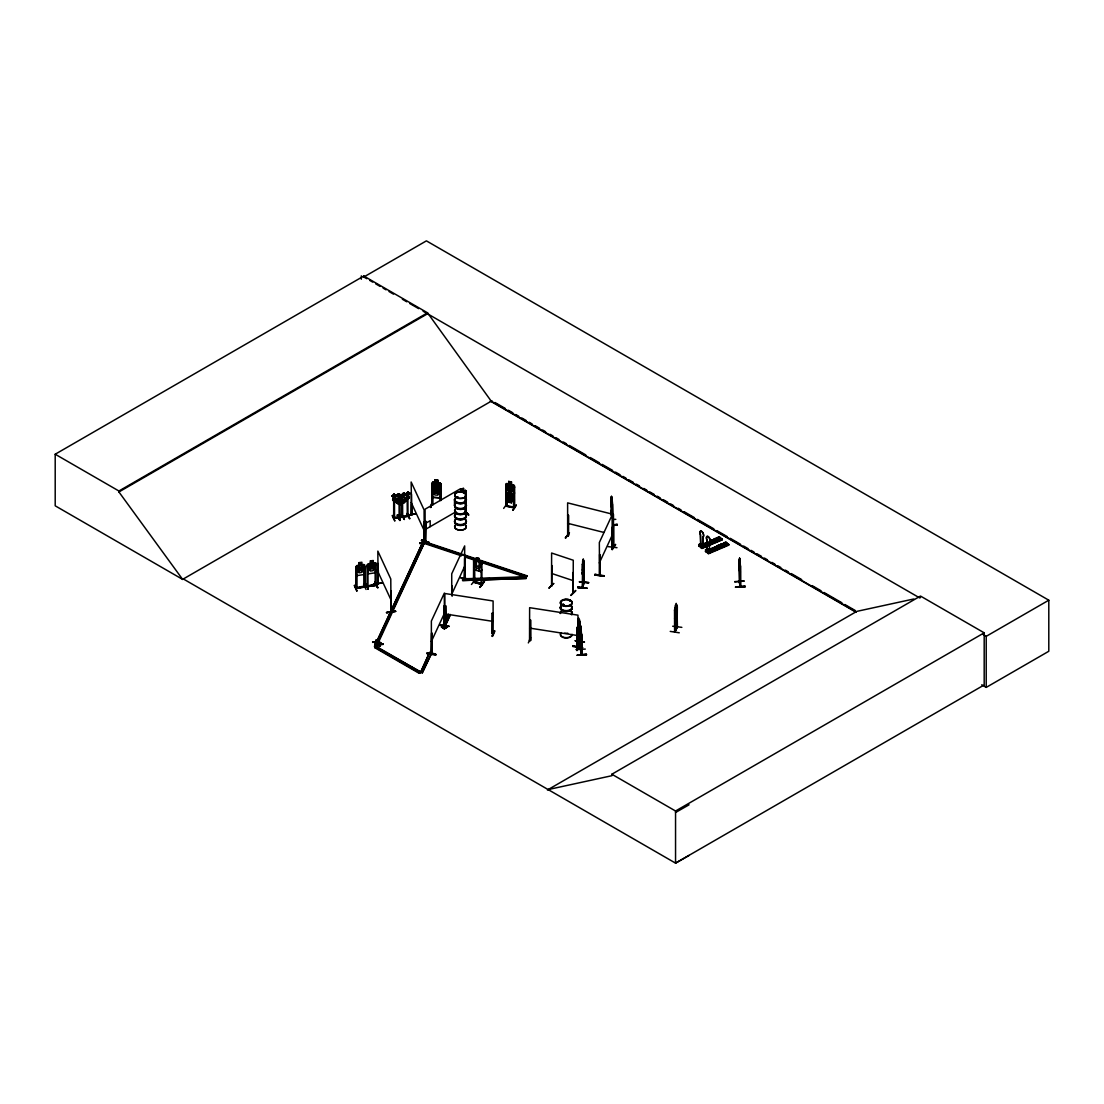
<?xml version="1.0" encoding="UTF-8"?>
<svg xmlns="http://www.w3.org/2000/svg" width="1104" height="1104" viewBox="0 0 1104 1104"><rect width="100%" height="100%" fill="white"/><g stroke="black" fill="none" stroke-linecap="round" stroke-linejoin="round"><path stroke-width="1.5" d="M580.621 637.477L580.511 627.362L581.408 637.753L581.09 633.779C580.621 641.659 580.773 619.841 581.077 632.633L581.284 631.281L581.587 654.879L580.925 648.89M581.394 653.706L581.987 654.106L580.607 649.621M739.777 582.056L739.542 560.929L739.846 564.682C740.315 557.368 740.191 578.703 739.846 565.828L739.652 567.29L739.266 561.232L739.721 582.056M740.218 586.459L740.563 585.824M740.577 565.993L740.687 586.955L740.701 586.127M444.236 626.078C442.607 614.721 449.673 631.171 443.008 627.596L444.36 622.049M711.362 541.622L712.811 541.001M713.419 541.65L712.811 540.794M702.613 546.452L703 536.903A3.133 1.518 67 0 0 703 533.301A3.133 1.518 67 0 0 700.378 531.245A3.133 1.518 67 0 0 700.378 534.847L700.764 544.99L702.613 546.452L703.151 536.834A3.133 1.518 67 0 0 703.151 533.232A3.133 1.518 67 0 0 700.543 531.176A3.133 1.518 67 0 0 700.543 534.778L700.667 545.114M709.306 551.641L709.693 542.092A3.133 1.518 67 0 0 709.693 538.476A3.133 1.518 67 0 0 707.071 536.42A3.133 1.518 67 0 0 707.071 540.035L706.808 550.385M582.36 564.282L582.36 574.439L583.864 567.304M582.457 569.581L582.719 570.713L583.34 558.9L582.815 561.632M582.953 560.804L583.133 559.742M580.483 650.049L580.759 626.051L580.939 627.61M584.223 582.526L582.65 587.783L583.216 562.378L582.719 568.712M581.587 639.658L581.366 641.631L581.477 639.658M740.122 573.542L740.246 571.706M740.342 571.693L740.135 573.666L739.294 569.485M577.723 587.59L587.052 588.17L577.82 586.9L577.723 587.604L587.052 588.239L577.792 587.328M739.694 559.659L739.818 560.846M579.338 629.597L579.476 626.548L577.985 632.261L579.214 629.542M674.779 618.82C674.282 618.088 675.068 617.771 676.904 611.768M676.752 614.818L677 611.782M444.871 625.402L444.319 605.544L444.112 625.692M464.439 578.524L465.06 578.013L464.439 578.413M599.555 574.894L599.334 542.533L612.278 514.63M612.458 547.198L613.672 547.087L613.589 526.677L612.817 526.484L611.989 547.957L613.548 547.294M612.265 511.87C612.071 514.768 610.319 483.98 612.361 501.892M529.713 619.91L530.527 620.034L530.541 640.651L529.534 640.499L529.63 607.683L577.958 615.163L578.054 648.007C575.75 643.715 582.705 637.381 577.82 645.771M577.185 646.102L579.973 641.01L579.973 641.866L577.558 646.958L577.53 635.007M577.778 646.502L577.751 634.524M579.296 642.224L579.904 621.373M676.766 626.741L676.973 605.13M426.834 653.554C432.368 651.305 444.677 657.529 426.848 653.471M603.998 575.708C576.04 571.389 622.987 578.938 594.808 574.977M603.985 576.053L594.794 575.046M572.797 646.171C585.175 647.386 587.08 649.014 572.81 645.826M581.739 647.924L572.7 646.461M670.225 631.391L679.277 632.799M700.557 545.128L700.433 544.99M701.026 544.603L701.689 544.7M701.675 544.645L701.164 544.824M707.581 550.027L706.891 549.861L710.162 551.959M708.244 549.889L708.037 549.323M443.67 627.914L444.112 622.214L442.718 627.127M709.154 551.696L706.753 549.764M577.916 628.217L577.765 624.077M740.701 586.873L739.252 581.601L740.246 586.127M582.705 563.15L582.705 560.639L582.277 587.756L583.892 582.429M740.066 568.808L739.887 569.94L739.363 565.4M676.973 626.975L674.613 632.137L674.53 610.139L676.642 604.675L676.172 605.999C675.662 599.32 677.69 613.093 675.331 615.135L674.93 613.976M443.698 624.864L444.222 622.076M443.008 627.596L444.65 622.201L445.892 627.445M612.182 507.136L611.933 508.268L611.216 503.741M707.678 549.475L707.333 552.248L707.526 549.82M431.705 488.065L432.685 487.181L439.792 487.706L440.869 488.672M434.755 487.388L434.769 484.822L437.819 485.056M437.819 487.568L439.254 488.589L439.254 493.281L437.722 495.172L434.879 494.965L433.348 492.839L433.348 488.147L434.879 487.43M439.792 487.706L440.758 488.768M440.869 495.489L439.82 497.904L432.644 497.366L431.719 494.744L432.727 497.297L439.751 497.752M392.072 496.151L394.169 497.6L393.838 499.187L397.771 501.892L400.504 502.003L402.463 500.043L401.828 497.835L397.909 495.13L396.157 495.696L394.031 494.178M456.559 496.841L458.243 497.186M457.539 497.159L456.89 496.897M457.097 496.786L457.774 497.297M464.163 492.908L463.418 493.198M562.336 604.606L564.034 604.964L562.764 604.343M563.012 604.261L563.15 605.227M563.689 604.909L563.302 604.261L564.034 604.688M569.816 601.225L569.457 600.728M675.4 605.061L674.93 632.192L675.165 611.243M553.78 583.492L549.157 587.839M434.893 479.923L434.879 482.489L433.361 483.207L433.361 487.899L434.879 490.038L437.722 490.259L439.254 488.382L439.254 483.69L437.722 482.724L437.846 480.074L434.797 479.826L434.783 482.407L432.699 482.241L439.806 482.807L440.896 483.731L440.827 500.388M432.533 484.587L431.692 484.518L432.533 484.587L432.671 504.832L431.678 504.721M440.869 490.535L439.834 492.95L432.671 492.37L431.747 489.734L432.754 492.287M430.45 507.481L432.271 501.727L430.946 507.095M430.836 507.454L432.202 501.768M437.833 480.143L437.722 482.724L439.82 482.752M432.561 504.307L431.692 504.197L432.63 504.487M432.575 504.818L431.692 504.942L432.492 504.79M439.999 485.001L440.827 485.07L439.999 485.001L439.944 500.498M440.896 483.731L439.778 482.834M439.834 492.95L432.685 492.315M577.958 629.321L578.413 625.858C579.614 631.902 579.103 613.369 578.427 624.698L578.013 623.318M701.661 544.258C700.985 543.223 700.419 550.151 701.054 543.623L698.984 544.507L699.301 546.439L719.656 537.62C712.273 535.688 725.673 544.093 717.352 537.772M708.161 549.93L707.278 550.247L706.919 540.104A3.133 1.518 67 0 1 706.919 536.489A3.133 1.518 67 0 1 709.541 538.545A3.133 1.518 67 0 1 709.541 542.161M421.424 540.408C427.662 540.946 433.665 548.315 421.424 540.408L428.104 544.189M421.769 539.801L428.449 543.596M421.728 540.173L428.462 544.024M582.374 564.351L583.699 560.225M582.76 566.835L582.843 587.314M584.044 562.571L583.712 583.022L584.085 582.291M579.434 581.974L588.763 582.595L579.517 581.642M582.291 587.701L583.795 582.47M582.291 586.955L584.03 582.512M378.41 583.906L377.775 583.188L378.451 583.671M390.995 611.381L390.788 579.02L377.844 551.117L378.092 584.485L378.382 570.52M411.682 504.68C413.213 510.269 410.564 516.092 411.709 514.464M411.116 514.795L411.709 515.251M461.458 555.174L424.253 542.768L424.309 541.512M580.511 627.362L580.607 650.159M739.363 582.139L739.39 559.397L740.356 565.013L740.356 586.969L739.639 558.086L739.721 561.067M706.67 550.234L707.25 550.372M363.851 574.591L364.844 571.886L363.851 574.591L356.84 575.612L355.943 573.321M376.064 570.133L375.167 572.838L368.17 573.859L367.246 564.765L370.24 563.468M375.167 572.838L376.188 570.188M371.62 566.214L374.187 563.689L372.31 566.863L374.27 569.54L371.703 567.497L369.136 570.34L371.082 567.042L369.219 564.461L371.703 566.035M466.261 512.159L465.543 513.098M465.433 513.098L466.274 512.849L465.281 512.932L465.281 492.508L466.192 492.453L465.433 492.674M407.942 515.347L393.59 517.583L394.68 517.845M393.673 497.918L394.583 497.973L393.673 497.918L393.673 518.535L408.121 516.258L393.59 518.328L401.621 516.548M407.031 516.244L408.011 515.554M375.388 643.991L376.078 641.893L378.893 641.534L376.078 642.321L376.174 639.961L375.388 643.991L375.401 641.948L372.628 641.962L375.401 642.376M379.693 646.047L380.369 644.377L383.198 644.018L380.369 644.805L379.693 646.475L379.169 645.73L379.693 646.475M376.174 639.961L375.498 642.017L372.628 642.39M380.48 642.445L379.804 644.501L376.933 644.874L379.707 644.86L380.48 642.445L380.466 644.46L383.198 644.446M356.702 588.156L355.695 588.308L356.606 587.645M363.92 586.265C361.56 588.639 373.925 583.837 355.778 587.742M367.108 566.117L368.018 566.173L367.108 566.117L367.094 586.735L367.025 585.782L367.991 585.879M376.16 584.596L375.36 584.747C377.816 586.624 364.596 585.658 367.991 586.624L367.922 565.993M464.398 491.708L463.57 491.722M379.169 646.157L379.707 644.432L376.933 644.446L379.804 644.074M380.369 644.805L381.004 642.749M436.384 485.939L433.775 483.152L435.68 486.174L433.693 489.017L434.686 489.072L436.246 486.767L438.964 489.445L436.949 486.298L438.881 483.566L436.246 485.346M439.765 492.853L440.786 490.452M505.756 491.459L506.75 489.155L513.567 490.562L514.464 493.24M551.558 585.838L551.614 553.021L573.266 560.239L573.155 593.248L572.7 592.572M451.936 585.741L452.047 596.105M464.439 579.269L464.674 558.32L464.853 579.214M464.439 578.731L464.991 558.362M431.595 632.978L431.291 653.885L431.968 652.768L422.28 672.874L377.761 647.924M444.871 605.723L445.685 605.848L446.044 626.962M445.685 605.848L445.699 626.479L444.595 622.118L444.884 624.809M442.883 625.692L439.972 625.25L443.021 625.582M431.692 633.489L431.664 653.968L431.899 633.02M431.733 653.913L431.719 653.223M446.126 626.189L449.162 626.299L439.972 625.25M492.287 613.258L493.184 613.203L492.287 613.258L492.287 633.682L493.102 633.806L493.102 600.976L444.788 593.497L444.788 625.595M492.191 633.144L493.212 632.84L493.281 633.641L492.191 633.668L492.37 613.079M492.481 632.744L493.281 632.896M494.426 630.688L492.053 636.359L494.495 630.729M492.563 636.415L494.896 631.129M530.527 620.034L530.624 640.472L529.658 640.306M530.679 637.712L528.333 642.914M529.713 640.555C528.568 639.23 532.1 640.099 529.658 639.561M599.555 554.47L599.624 575.474L599.858 554.512M612.044 547.998L612.278 527.036L612.499 547.943M577.13 627.445L578.041 627.389L577.13 627.445L577.213 647.938L577.958 647.993M576.909 650.532C580.594 638.526 580.193 649.069 576.909 650.118M579.407 645.26L577.033 650.504L579.283 644.874M392.306 515.775L394.873 521.06L392.389 515.402M397.288 515.057C399.096 512.974 402.505 528.374 397.288 515.071L399.786 520.26M397.716 514.947L400.214 520.122M354.453 585.41L356.951 591.013L354.522 585.355M356.868 590.957L354.398 585.755M365.783 583.657L368.267 589.26L365.838 583.602M374.532 646.157L376.298 647.068L374.532 646.157L423.094 541.54L424.847 541.816L376.298 647.068L375.001 647.813L424.847 541.816M374.532 646.806L423.094 541.54M451.729 594.228L464.674 566.324M431.374 641.465L444.319 613.562M375.001 647.813L419.23 673.343L420.514 672.598L429.58 652.436L431.347 652.712M420.514 672.598L429.58 652.436M445.768 620.2L448.555 614.183M446.458 619.33L448.555 614.818M422.28 672.874L431.347 653.347L429.58 653.071M445.436 624.974L450.308 614.459M445.436 625.609L450.308 615.094M599.334 562.957L612.278 535.054M577.889 619.827C579.628 615.784 579.586 627.817 577.916 629.915M578.041 619.993L578.786 618.13M578.041 620.834L578.524 618.958M577.916 622.366L579.324 619.468L579.766 642.224M578.758 620.779L579.31 619.579M577.916 623.208L578.662 621.607L577.916 627.9M676.2 603.35L675.427 607.6M675.469 606.041L675.938 605.02M675.4 607.573L674.503 610.167M676.766 627.486L677.014 606.538L677.401 627.086L675.027 632.081M677.152 627.472L677.332 606.593M672.667 626.23L681.858 627.348M676.766 626.962C673.895 629.114 675.455 632.882 674.806 630.881M674.806 631.626L677.083 627.003M611.216 497.752L611.188 515.375M675.4 608.552L675.151 614.997L675.841 611.078L676.269 612.568M676.324 612.499L676.504 606.206L675.841 609.919L675.441 608.58M711.418 541.553C715.544 542.519 709.389 541.898 712.549 540.96M713.35 541.802L713.046 540.877M717.973 546.356L719.049 547.198M471.436 584.471L475.658 579.71M569.36 533.025L565.262 537.965L569.319 533.025M507.288 503.369L503.672 508.392M584.168 582.953L584.195 562.088M425.965 541.084L425.288 541.443M397.412 498.994L395.922 501.561L397.357 499.008M706.643 550.068L707.554 549.861L706.67 549.268L706.477 551.586M505.729 498.263L508.668 499.684L508.627 502.251L511.525 502.844L511.469 500.181L512.918 499.643L512.918 494.951L511.469 492.632L508.765 492.08L507.302 493.792L507.302 498.484L508.765 499.615L508.627 502.251M506.75 499.353L513.539 500.692L514.423 500.029M513.526 490.618L514.326 493.295M511.566 500.278L513.539 500.692M506.57 485.857L505.784 485.691L506.57 485.857L506.722 506.06M505.798 490.963L506.681 493.654L513.512 495.034L514.464 492.812M506.681 493.654L513.443 494.937M513.47 484.891L514.492 485.995L514.492 507.964L505.756 506.156L505.825 484.173L506.75 483.469L513.47 484.891L514.464 486.05M513.719 487.168L514.505 487.333L513.719 487.168L513.512 507.757L513.664 506.805L514.492 507.219M505.798 505.384L506.777 505.384L505.798 505.163M506.777 505.591L514.409 507.247M516.23 504.956L512.946 509.993M512.987 510.324L516.244 505.273M612.472 547.253L612.761 546.121M563.965 604.868L562.833 604.895M568.394 515.471L567.622 515.278L568.394 515.471L568.408 535.951L568.519 515.306M569.443 532.68L565.745 538.09M568.284 535.909L567.649 534.764L568.491 535.178M612.817 526.484L613.589 526.677M612.596 546.521L613.686 546.37L612.596 546.342M611.809 549.295L615.521 544.341M612.237 549.764L615.59 544.7M510.145 487.388C511.138 483.814 514.671 485.926 510.766 488.106L512.698 491.39L510.186 488.52C509.027 492.232 505.673 490.148 509.565 487.83L507.771 484.573L510.214 487.319M399.082 516.755L399.993 516.617M401.704 516.727L402.629 516.175L401.621 517.086L401.718 496.634L402.615 496.69L401.801 496.828M402.615 516.368L402.67 517.155L402.532 496.51M355.778 588.294L364.748 586.914L363.92 587.011M356.606 567.746L356.62 588.418L356.689 567.925L355.778 567.87L356.689 567.925M363.865 586.528L355.874 588.473L364.831 587.093M376.16 585.341L367.301 586.735M474.361 562.046L473.602 561.826L474.361 562.046L474.444 582.25M481.22 563.785L481.979 564.006L481.22 563.785L481.123 584.458L481.151 583.685M474.444 581.739C479.674 582.084 489.734 586.9 473.74 582.084L473.754 560.349L474.541 559.645L473.713 560.404M474.596 582.319L474.499 561.867M482.075 583.699L474.596 581.794M479.923 586.955C493.681 569.153 471.16 599.348 484.076 581.684M484.145 582.056L480.005 586.914M599.72 575.363L599.306 574.673M473.616 560.349L473.519 582.25M480.902 561.563L481.924 562.833L480.861 561.632L474.485 559.714M474.472 569.83L473.671 567.028L474.458 569.843L480.971 571.72L481.924 569.581M481.882 562.723L481.924 584.623L473.671 582.305M358.924 562.709L359.021 565.289L358.897 562.654L361.891 562.253L361.795 564.862L363.285 565.469L363.285 570.161L361.795 572.396L359.021 572.824L357.53 571.044L357.53 566.352L359.021 565.289L355.916 566.518L355.971 588.487M367.37 564.848L368.239 563.799L375.139 562.709L376.188 563.44L376.119 585.382M551.779 586.183L551.972 565.552M548.923 588.184L553.587 583.505M572.741 572.7L572.741 593.138M570.906 595.097L575.598 590.447M570.961 595.484L575.777 590.833M394.059 494.123L391.948 496.22L394.031 494.068L396.157 495.572L398.999 493.985L407.321 499.726M398.392 504.114L392.776 500.181L394.059 497.669M392.624 499.105L397.523 494.219M394.694 501.685L402.96 493.322L404.409 493.088L409.308 496.469L409.308 497.725L400.849 504.97L395.881 501.492M405.844 494.081L407.914 491.915L410.039 493.419L407.128 495.806L407.321 516.424M410.026 493.364L407.804 495.544L408.149 496.979L404.23 500.899L401.497 501.851L399.538 500.498L400.172 498.097L404.092 494.164L405.844 494.192L407.942 491.97L409.901 493.447M398.337 504.183L401.056 504.928L405.996 499.988L401.083 504.997L392.707 500.291L392.693 499.063M403.664 503.369L409.308 497.725M424.253 542.768L425.164 541.857L527.063 575.819L526.153 577.378L527.063 575.819M461.458 555.809L424.253 543.403L425.164 542.492L425.081 509.179L460.451 488.755L460.451 492.149M432.713 482.172L431.733 483.055L431.774 505.011L431.774 504.266M424.433 542.671L424.184 521.792L424.115 542.795M431.636 504.004L432.492 504.045M706.836 542.506L698.749 545.983L706.864 542.671M701.068 547.791L703.621 545.638L703.841 547.142M719.435 537.151L709.844 541.374L719.435 537.151L722.444 539.801L701.965 548.495L698.984 545.831M719.435 536.889L722.209 539.332L704.214 546.466M708.299 551.945C713.336 550.22 706.174 551.048 708.52 553.739L728.985 545.045L725.977 542.409L705.29 551.227L726.004 542.575C719.256 541.567 732.131 549.226 723.893 543.03M726.363 543.044L705.649 551.531L725.977 542.409M728.378 544.589L707.968 553.325M705.525 549.764L707.816 549.047L705.525 549.764L706.256 551.986L726.542 543.002M728.543 544.714L725.977 542.147M425.675 521.24L425.288 542.188L425.316 521.723M183.43 579.007L182.712 579.434L55.2 505.811L55.2 454.227L363.823 276.041L427.538 312.818L491.252 401.194L856.042 611.809M363.823 276.041L363.823 276.994L426.406 240.865L1048.8 600.203L1048.8 651.263L986.217 687.392L981.746 684.797M55.2 454.227L118.915 491.004L427.538 312.818M689.062 855.434L675.551 863.135L183.347 578.965L182.615 579.379L118.915 491.956L427.538 313.771M182.615 579.379L491.97 400.78M425.081 529.603L456.035 511.732M444.498 628.811L447.327 627.1L444.263 628.811L441.434 626.975L444.263 628.811M375.001 647.179L419.23 672.709L422.28 672.239M547.418 789.995L856.773 611.381L913.767 598.989M548.136 789.567L611.851 775.712L611.851 774.235L920.474 596.05L984.188 632.827L984.188 684.949L675.551 863.135L675.551 811.012L984.188 632.827M920.474 597.526L919.756 597.954L423.094 311.204M983.264 634.621L986.217 636.332L1048.8 600.203M675.551 812.503L689.062 804.802M718.124 546.425L719.587 546.342M719.739 546.977L717.904 546.508L719.767 546.452M432.492 505.025L432.575 494.606M376.036 585.134L375.857 584.389L367.135 586.017M365.714 584.002L368.267 589.26M505.798 505.908L514.505 507.771M466.261 512.905L466.04 492.287M425.413 542.119L425.744 540.877M573.073 593.248L572.907 572.534M698.984 544.507L701.275 543.789L701.275 544.852M702.917 546.411L699.95 544.093L699.95 546.328L700.129 544.01L700.957 544.451M709.969 540.905C718.428 546.273 705.221 540.656 712.039 540.022L714.826 542.464L712.039 540.022M713.888 539.235C722.347 544.603 709.154 539 715.972 538.366L718.745 540.808L715.972 538.366M719.974 537.579L699.287 546.397L718.621 538.724M701.758 546.687L703.841 545.804M699.191 544.672L701.537 547.584L703.621 546.701L703.621 545.638M704.145 546.383L721.685 538.904M703 547.405L722.209 539.069M701.606 548.219L722.251 539.497M716.51 546.163C724.969 551.517 711.763 545.914 718.58 545.279L721.354 547.722L718.58 545.279M720.429 544.493C728.888 549.861 715.696 544.244 722.513 543.61L725.287 545.79M726.515 542.837L706.077 551.696M707.54 552.98L728.226 544.162M728.75 544.327L708.147 553.477M728.764 544.576L708.092 553.435L705.525 551.089M577.916 647.261L577.047 647.11M577.213 647.689L578.137 647.827M481.137 583.436L481.261 584.195M505.894 505.19L506.681 505.356M505.894 505.936L506.018 505.149M506.529 506.294L506.681 499.298M460.851 491.68L460.81 489.113L463.597 488.354L463.501 490.976L464.867 491.404M460.81 489.113L463.501 488.465M400.048 517.583L399.91 496.952L399.082 497.076L399.124 517.721L399.289 516.976M407.956 516.327L407.914 495.475M465.336 512.104L465.998 511.952M613.465 547.322L613.465 514.436L567.622 502.872L567.663 535.785L568.394 535.895M363.823 587.245L363.837 566.628L364.651 566.504L364.803 587.135M375.25 584.513L375.995 584.678M612.389 547.984L611.933 498.221M473.851 581.339L474.444 581.504M481.924 583.878L481.841 584.637M403.029 493.447L404.368 493.171M425.744 541.622L425.909 521.364M411.461 494.371L411.364 515.32M401.925 514.326L404.409 519.542L401.911 514.285M407.335 513.484L409.832 518.701L407.335 513.443M415.794 513.608L406.755 515.485L415.78 513.898M406.617 515.195L415.78 513.622M411.709 514.795L411.143 482.006L424.088 509.91L424.253 543.403M419.755 543.071L428.932 542.34L419.768 543.14M419.755 543.485L428.835 542.078L419.782 543.513M378.161 563.482L377.775 584.03M382.481 583.022L373.428 584.168M390.788 611.864L390.885 590.916L391.133 611.864L391.189 611.05M395.632 611.45L386.455 612.61L395.618 611.381M397.564 494.288C400.945 493.295 404.23 497.435 406.024 500.057M373.221 560.501L370.226 560.901L370.351 563.537L368.86 564.599L368.86 569.291L370.351 571.072L373.124 570.644L374.601 568.408L374.601 563.716L373.124 563.109C373.939 556.664 371.51 565.165 375.139 562.709M361.891 564.765L364.872 565.193L364.734 587.107M356.896 565.538L363.823 564.461M375.167 564.875L376.064 564.931L375.167 564.875L375.153 585.493M363.575 584.389L366.073 589.495M374.905 582.636L377.83 587.77L374.96 582.208M367.301 585.989L375.07 584.775M364.03 586.5L364.665 586.431M376.16 641.548L378.893 641.534M380.466 644.032L383.198 644.018M372.628 641.962L375.498 641.59M611.506 500.029L611.933 506.253C611.547 486.464 611.023 511.98 611.837 504.155C612.196 516.741 612.568 496.731 611.837 503.01L611.575 499.919M612.541 503.341L612.265 501.837L612.527 515.03M612.72 504.293L612.858 514.988M610.954 504.832L612.278 511.994M612.651 519.487L615.811 519.349M617.329 524.414L612.706 524.855L617.343 524.455L612.789 525.573M612.706 525.283L617.357 524.855M612.789 525.49L617.343 524.814M407.997 515.32L407.818 516.065M399.869 517.362L400.09 517.003M401.925 517.279L401.718 496.634M393.866 518.535L393.769 498.097M457.373 497.462L456.532 496.966M739.169 566.476L739.376 569.512M734.698 581.615L744.013 580.939M734.753 581.905L744.055 581.118M735.871 586.859C764.658 584.775 715.751 588.611 745.186 586.569M735.871 587.287L745.241 586.942M581.132 627.817L581.118 637.891L580.594 633.351M580.925 629.653L580.883 649.635L581.918 654.907L581.905 634.427M581.491 632.978L581.546 654.865M580.4 634.441L581.477 641.617M575.929 649.566L585.299 649.083M586.417 654.244L577.102 655.238L586.472 654.879L577.116 655.265L586.417 654.189L586.472 654.907M462.521 578.841L526.153 576.73L526.263 578.427L462.631 580.525L462.521 579.476M474.568 579.076L490.038 578.565M507.233 577.999L524.441 577.433M367.894 586.403L368.101 586.058M493.129 633.116L493.129 633.862M514.409 507.992L514.395 486.008M468.427 515.085L465.184 511.442M583.864 560.556L583.712 583.022M582.181 572.534L582.47 574.328M579.448 581.836L588.667 582.898M474.361 581.767L473.561 581.546M616.998 547.694L607.945 546.604M469.531 579.103L460.313 577.599L467.917 579.034M446.03 626.023L449.08 626.492M423.094 542.174L424.847 542.45M579.586 619.827L579.352 642.266M444.788 613.921L493.102 621.4M529.63 628.107L577.958 635.587M575.267 640.872L584.347 642.293M611.216 499.049L611.45 496.441L611.851 498.346M406.921 513.484L409.446 518.714M401.511 514.312L403.967 519.197M375.36 582.512L377.83 587.742M506.791 489.307L513.457 490.687M563.012 605.144L562.364 605.089M739.363 560.708L739.528 558.1M580.594 628.659L580.87 626.051M567.635 535.73L568.284 535.164M567.622 523.296L603.64 532.376M479.026 558.583L476.459 557.851L476.514 560.308L475.093 560.791L475.093 565.483L476.459 567.898L479.026 568.643L480.406 567.028L480.406 562.336L479.067 561.039M476.459 561.191L479.081 562.046M476.459 565.883L479.026 566.628M551.614 573.445L573.266 580.663M426.779 543.03L475.313 559.204M480.157 560.818L527.063 576.454M464.687 556.25L476.017 560.018M479.164 561.149L526.153 576.73M464.687 556.885L474.389 560.114M480.861 562.281L524.538 576.84M363.823 276.994L366.79 278.705M369.757 280.416L372.724 282.127M375.677 283.838L380.121 286.405M383.088 288.116L386.055 289.828M389.022 291.539L393.466 294.106M402.353 299.239L406.796 301.806M409.763 303.517L418.651 308.637M494.951 402.491L505.37 408.508M508.351 410.233L512.822 412.813M515.789 414.524L518.77 416.249M521.75 417.961L526.222 420.541M529.202 422.266L532.169 423.991M535.15 425.702L539.621 428.283M542.602 430.008L545.569 431.719M550.04 434.3L553.021 436.025M556.002 437.736L558.969 439.461M563.44 442.042L566.421 443.753M569.402 445.478L585.782 454.931M590.24 457.511L599.182 462.673M602.149 464.384L612.582 470.401M615.549 472.126L620.02 474.706M623.001 476.417L625.982 478.142M628.963 479.867L633.42 482.434M636.401 484.159L639.382 485.884M643.839 488.451L646.82 490.176M649.801 491.901L654.272 494.482M657.253 496.193L660.22 497.918M663.2 499.629L667.672 502.21M670.652 503.935L673.619 505.646M678.091 508.226L681.071 509.951M684.052 511.663L694.471 517.679M697.452 519.404L713.833 528.857M716.8 530.582L727.232 536.599M730.199 538.31L740.632 544.341M743.599 546.052L748.07 548.633M751.051 550.358L754.032 552.069M757.013 553.794L761.47 556.375M764.451 558.086L767.432 559.811M771.889 562.391L774.87 564.103M777.851 565.828L780.832 567.539M785.303 570.119L788.27 571.844M791.251 573.556L801.67 579.586M812.102 585.603L821.031 590.75M824.012 592.475L841.883 602.784M844.85 604.509L855.283 610.526M490.273 401.056L856.262 612.361M611.851 774.235L675.551 811.012M378.893 641.962L378.396 641.245M376.298 646.433L420.514 671.963M466.15 512.946L466.274 490.88L465.308 490.286L460.948 491.735L460.851 489.169M465.281 490.383L466.33 490.935M391.92 496.165L394.197 497.656M375.07 562.736L376.091 563.482M706.477 549.35L710.369 552.386L710.162 550.896M706.67 551.503L707.512 552.166M431.347 653.844L431.374 621.041L444.319 593.138L444.429 625.747M505.853 498.194L506.819 499.229M465.557 511.387L468.814 515.03L465.129 511.138M411.254 515.278L411.461 504.211M577.13 647.869L577.213 627.265M407.942 495.668L407.128 495.806M399.91 496.952L399.082 497.076M382.37 582.843L373.456 584.168M411.143 502.43L424.088 530.334M377.844 571.555L390.788 599.444M374.905 582.208L377.402 587.466M364.651 566.504L363.837 566.628M611.547 498.125L611.851 499.187M611.105 497.752L612.265 501.892M739.583 561.205L739.887 567.925L739.542 566.283M739.266 581.656L740.342 586.914M580.842 627.748L581.063 628.811M580.773 629.542L581.118 631.198M580.773 634.234L581.118 635.89M580.525 637.436L581.366 641.631M444.539 622.339L445.34 627.831M444.401 622.366L444.526 627.997M986.217 636.332L986.217 687.392M708.078 551.765L708.078 552.842L705.732 549.93M701.537 546.521L701.537 547.584M611.506 510.241L611.506 515.347M611.368 509.758L611.368 514.864M526.263 578.427L462.631 580.525M511.428 500.236L511.428 502.748M506.681 485.677L506.681 490.783M505.922 484.228L505.922 490.921M479.067 571.168L479.164 558.472L476.376 557.741L476.459 570.423M464.605 578.786L464.674 545.9L451.729 573.804L451.729 594.421M454.517 499.367L454.517 505.328M452.254 585.796L452.254 595.636M440.786 483.759L440.786 500.567M432.575 484.394L432.575 487.802M430.187 526.649L430.187 520.688L425.578 523.351L425.578 529.299M394.487 497.78L394.514 518.466M361.325 275.848L361.325 279.229M356.026 566.531L356.054 573.293M118.915 491.004L118.915 491.956M465.612 504.045A5.934 3.422 0 0 1 460.465 509.192A5.934 3.422 0 0 1 455.331 504.045M465.543 504.404A5.851 3.381 0 0 1 460.465 509.468A5.851 3.381 0 0 1 455.4 504.404M465.515 508.82A5.824 3.367 0 0 1 460.465 513.857A5.824 3.367 0 0 1 455.428 508.82M465.543 509.137A5.851 3.381 0 0 1 460.465 514.202A5.851 3.381 0 0 1 455.4 509.137M465.612 498.415A5.934 3.422 0 0 1 460.465 503.548A5.934 3.422 0 0 1 455.331 498.415M465.529 503.452A5.837 3.367 0 0 1 460.465 508.516A5.837 3.367 0 0 1 455.414 503.452M465.529 498.773A5.837 3.367 0 0 1 460.465 503.824A5.837 3.367 0 0 1 455.414 498.773M465.612 503.755A5.934 3.422 0 0 1 460.465 508.903A5.934 3.422 0 0 1 455.331 503.755M465.612 498.125A5.934 3.422 0 0 1 460.465 503.258A5.934 3.422 0 0 1 455.331 498.125M465.543 497.821A5.851 3.381 0 0 1 460.465 502.886A5.851 3.381 0 0 1 455.4 497.821M465.612 520.108A5.934 3.422 0 0 1 460.465 525.256A5.934 3.422 0 0 1 455.331 520.108M465.543 520.467A5.851 3.381 0 0 1 460.465 525.532A5.851 3.381 0 0 1 455.4 520.467M465.543 524.98A5.865 3.381 0 0 1 460.465 530.058A5.865 3.381 0 0 1 455.4 524.98M465.502 509.648A5.81 3.353 0 0 1 460.465 514.685A5.81 3.353 0 0 1 455.441 509.648M465.543 525.2A5.851 3.381 0 0 1 460.465 530.265A5.851 3.381 0 0 1 455.4 525.2M465.543 509.33A5.865 3.381 0 0 1 460.465 514.409A5.865 3.381 0 0 1 455.4 509.33M465.612 514.478A5.934 3.422 0 0 1 460.465 519.611A5.934 3.422 0 0 1 455.331 514.478M465.529 519.515A5.837 3.367 0 0 1 460.465 524.579A5.837 3.367 0 0 1 455.414 519.515M465.529 514.837A5.837 3.367 0 0 1 460.465 519.887A5.837 3.367 0 0 1 455.414 514.837M465.612 519.818A5.934 3.422 0 0 1 460.465 524.966A5.934 3.422 0 0 1 455.331 519.818M465.612 514.188A5.934 3.422 0 0 1 460.465 519.322A5.934 3.422 0 0 1 455.331 514.188M465.543 513.884A5.851 3.381 0 0 1 460.465 518.949A5.851 3.381 0 0 1 455.4 513.884M571.389 611.823A5.934 3.422 0 0 1 571.982 614.417M560.321 613.534A5.934 3.422 0 0 1 561.122 611.823M560.611 612.982A5.837 3.367 0 0 1 561.191 612.168M571.306 612.168A5.837 3.367 0 0 1 571.9 614.735M571.389 606.179A5.934 3.422 0 0 1 566.255 611.326A5.934 3.422 0 0 1 561.122 606.179M571.306 611.23A5.837 3.367 0 0 1 571.306 614.597M560.418 612.913A5.837 3.367 0 0 1 561.191 611.23M571.32 606.538A5.851 3.381 0 0 1 566.255 611.602A5.851 3.381 0 0 1 561.191 606.538M571.389 611.533A5.934 3.422 0 0 1 571.982 614.128M560.321 613.244A5.934 3.422 0 0 1 561.122 611.533M571.389 605.889A5.934 3.422 0 0 1 566.255 611.036A5.934 3.422 0 0 1 561.122 605.889M571.306 605.585A5.837 3.367 0 0 1 566.255 610.65A5.837 3.367 0 0 1 561.191 605.585M572.079 634.317A5.824 3.367 0 0 1 564.751 637.56A5.824 3.367 0 0 1 561.205 632.633M572.12 634.648A5.865 3.381 0 0 1 564.737 637.905A5.865 3.381 0 0 1 561.177 632.951M567.76 633.172A5.837 3.367 0 0 1 564.737 633.172M582.664 564.668L582.65 570.589L583.105 566.642C583.864 572.824 583.588 553.822 583.119 565.483L582.691 564.544M426.958 653.195L436.052 654.631L426.944 653.237M362.968 571.196L361.96 571.361L360.387 569.25L357.806 572.093L359.752 568.795L357.889 566.214L360.332 568.132L362.857 565.441L360.98 568.615L362.968 571.196M507.55 492.757L509.468 496.138C505.549 498.332 509.096 500.429 510.103 496.855L512.491 499.643L510.669 496.4C514.574 494.081 511.235 491.956 510.048 495.724L507.55 492.757M438.95 494.413L436.287 491.873L433.651 494.109L435.638 491.266L433.734 488.258L436.246 490.742L438.84 488.63L436.908 491.377L438.95 494.413M466.274 497.642L465.391 500.471L466.33 497.683M575.363 640.693L584.43 642.1L575.363 640.693M676.076 606.827L675.331 613.12L676.076 606.827M508.723 481.372L508.778 484.049L507.329 484.573L507.329 489.265L508.778 491.584L511.469 492.163L512.918 490.452L512.918 485.76L511.469 484.615L511.607 481.993L508.682 481.427M394.059 494.827L392.789 496.096L393.493 496.579L394.749 495.31L394.059 494.827M396.86 496.179L394.901 498.139L398.82 500.843L400.78 498.884L396.86 496.179M405.14 494.896L401.221 498.815L403.181 500.167L407.1 496.248L405.14 494.896M407.942 492.688L407.238 493.378L408.508 494.261L409.211 493.557L407.942 492.688M463.045 489.017L461.403 490.342L463.045 489.017M395.508 611.105L386.469 612.582L395.522 611.147M361.298 562.847L359.518 563.123L359.518 563.951L361.298 563.675L361.298 562.847M372.628 561.094L370.847 561.37L370.847 562.198L372.628 561.922L372.628 561.094M361.795 565.703L359.021 566.131L359.021 570.823L361.795 570.382L361.795 565.703M373.124 563.951L370.351 564.379L370.351 569.071L373.124 568.629L373.124 563.951M437.212 485.512L435.376 485.374L435.376 486.202L437.212 486.34L437.212 485.512M437.722 488.479L434.879 488.258L434.879 492.95L437.722 493.171L437.722 488.479M437.212 480.585L435.39 480.447L435.39 481.275L437.212 481.427L437.212 480.585M437.722 483.566L434.879 483.331L434.879 488.023L437.722 488.258L437.722 483.566M511.469 494.647L508.765 494.095L508.765 498.787L511.469 499.339L511.469 494.647M510.986 501.34L509.248 500.981L509.248 501.809L510.986 502.168L510.986 501.34M511 482.42L509.261 482.062L509.261 482.89L511 483.262L511 482.42M511.469 485.456L508.778 484.891L508.778 489.569L511.469 490.148L511.469 485.456M478.57 558.872L476.928 558.389L478.57 559.714L478.57 558.872M457.539 497.89A5.865 3.381 0 0 0 466.33 494.965A5.865 3.381 0 0 0 457.539 492.039A5.865 3.381 0 0 0 457.539 497.89M457.567 498.166A5.81 3.353 0 0 0 466.288 495.268A5.81 3.353 0 0 0 457.567 492.356A5.81 3.353 0 0 0 457.567 498.166M563.33 605.503A5.865 3.381 0 0 0 572.12 602.563A5.865 3.381 0 0 0 563.33 599.638A5.865 3.381 0 0 0 563.33 605.503M563.344 605.958A5.824 3.367 0 0 0 572.079 603.046A5.824 3.367 0 0 0 563.344 600.134A5.824 3.367 0 0 0 563.344 605.958M563.33 605.668A5.865 3.381 0 0 0 572.12 602.743A5.865 3.381 0 0 0 563.33 599.817A5.865 3.381 0 0 0 563.33 605.668"/></g></svg>
